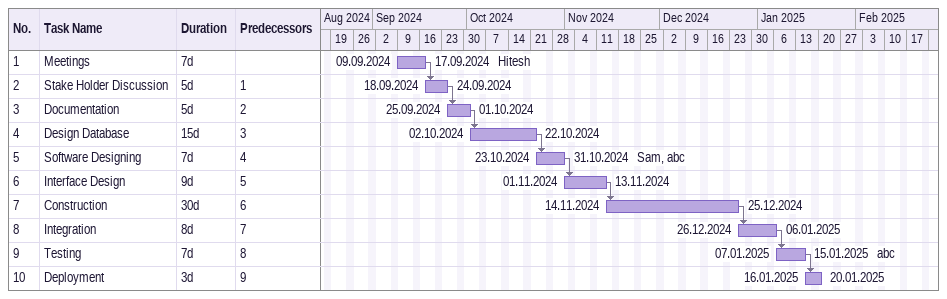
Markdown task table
| ID | Task | Duration | Start | Finish | Predecessors | Resources |
|---|---|---|---|---|---|---|
| 1 | Meetings | 7d | 2024-09-09 | 2024-09-17 |  | Hitesh |
| 2 | Stake Holder Discussion | 5d | 2024-09-18 | 2024-09-24 | 1 |  |
| 3 | Documentation | 5d | 2024-09-25 | 2024-10-01 | 2 |  |
| 4 | Design Database | 15d | 2024-10-02 | 2024-10-22 | 3 |  |
| 5 | Software Designing | 7d | 2024-10-23 | 2024-10-31 | 4 | Sam, abc |
| 6 | Interface Design | 9d | 2024-11-01 | 2024-11-13 | 5 |  |
| 7 | Construction | 30d | 2024-11-14 | 2024-12-25 | 6 |  |
| 8 | Integration | 8d | 2024-12-26 | 2025-01-06 | 7 |  |
| 9 | Testing | 7d | 2025-01-07 | 2025-01-15 | 8 | abc |
| 10 | Deployment | 3d | 2025-01-16 | 2025-01-20 | 9 |  |
